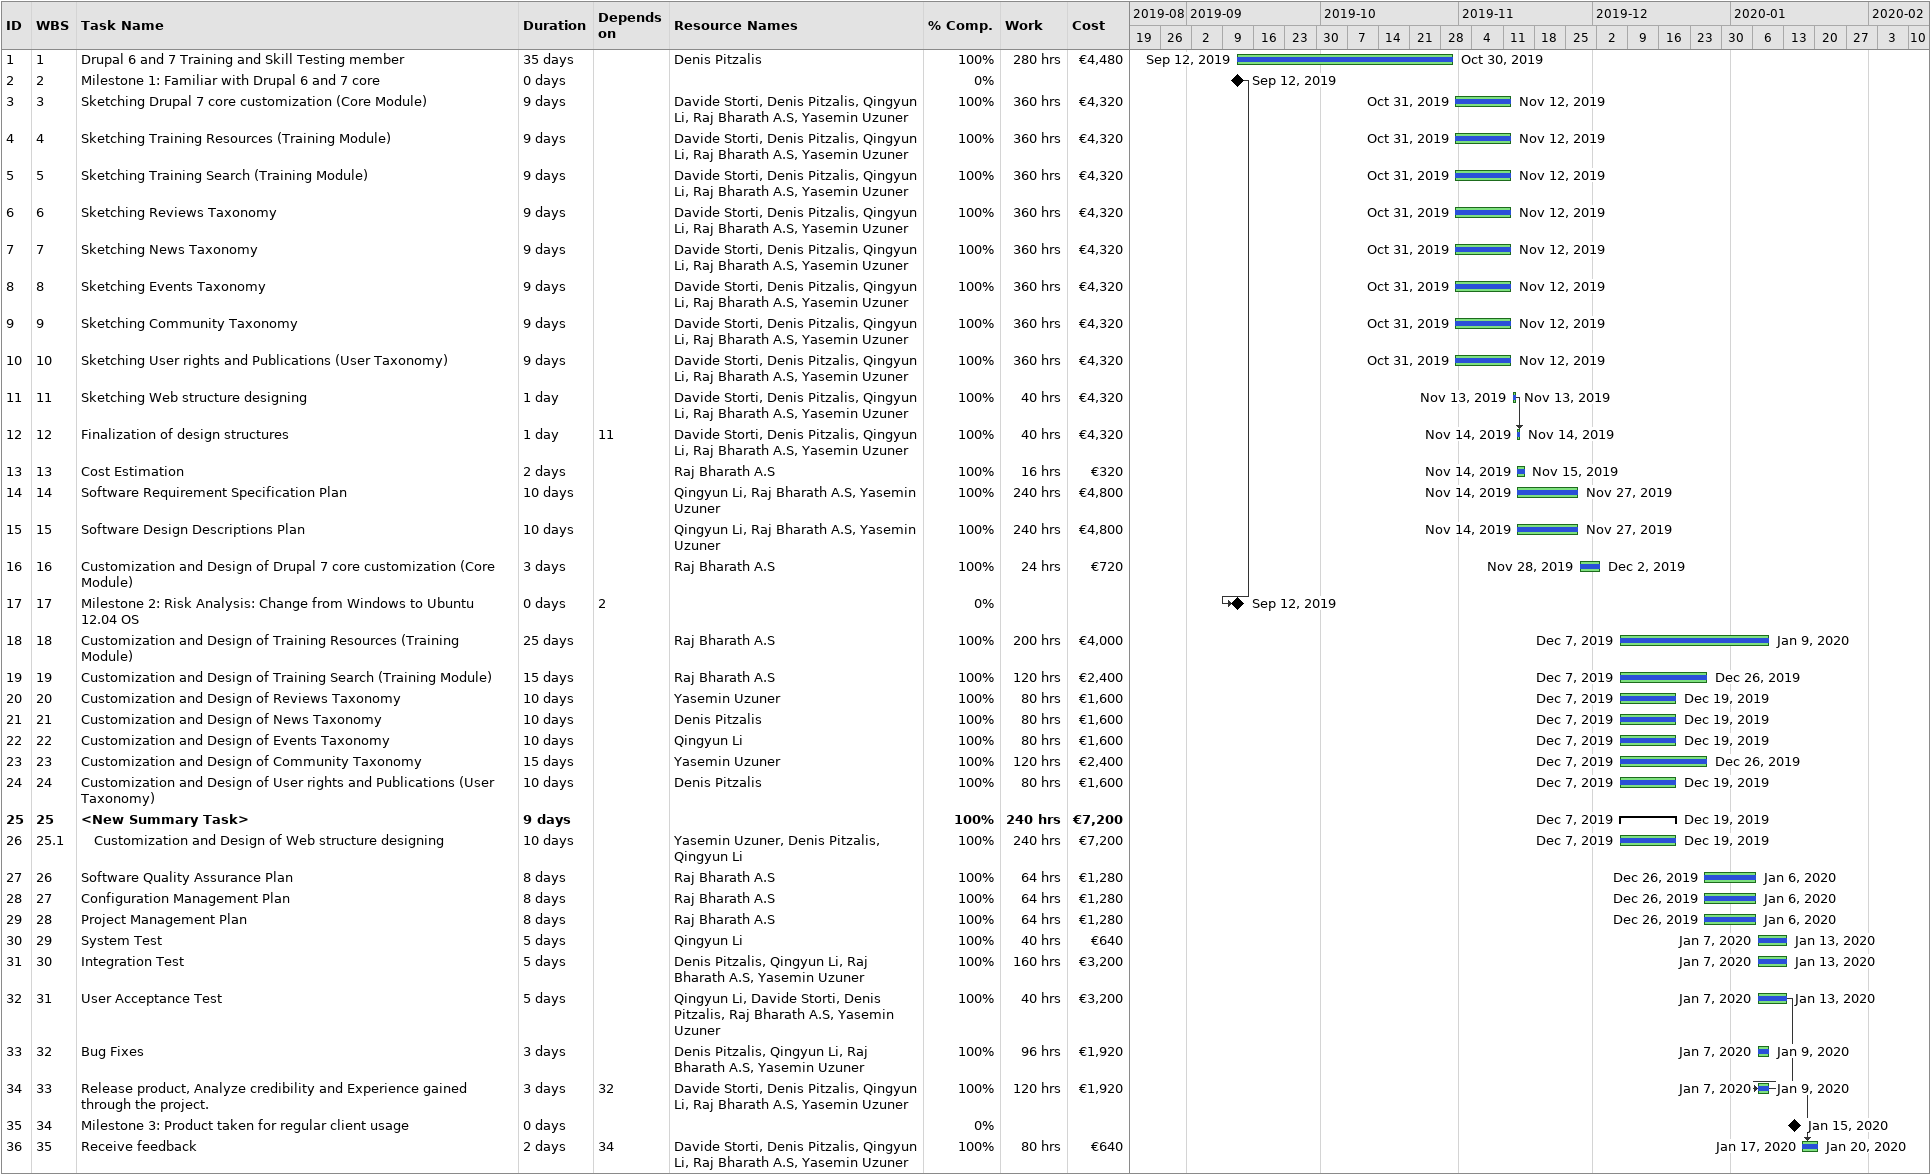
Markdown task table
| ID | WBS | Task | Duration | Start | Finish | Predecessors | Resources | % complete | Work (h) | Cost (€) |
|---|---|---|---|---|---|---|---|---|---|---|
| 1 | 1 | Drupal 6 and 7 Training and Skill Testing member | 35d | 2019-09-12 | 2019-10-30 |  | Denis Pitzalis | 100 | 280 | 4480 |
| 2 | 2 | Milestone 1: Familiar with Drupal 6 and 7 core | 0d | 2019-09-12 | 2019-09-12 |  |  | 0 |  |  |
| 3 | 3 | Sketching Drupal 7 core customization (Core Module) | 9d | 2019-10-31 | 2019-11-12 |  | Davide Storti, Denis Pitzalis, Qingyun Li, Raj Bharath A.S, Yasemin Uzuner | 100 | 360 | 4320 |
| 4 | 4 | Sketching Training Resources (Training Module) | 9d | 2019-10-31 | 2019-11-12 |  | Davide Storti, Denis Pitzalis, Qingyun Li, Raj Bharath A.S, Yasemin Uzuner | 100 | 360 | 4320 |
| 5 | 5 | Sketching Training Search (Training Module) | 9d | 2019-10-31 | 2019-11-12 |  | Davide Storti, Denis Pitzalis, Qingyun Li, Raj Bharath A.S, Yasemin Uzuner | 100 | 360 | 4320 |
| 6 | 6 | Sketching Reviews Taxonomy | 9d | 2019-10-31 | 2019-11-12 |  | Davide Storti, Denis Pitzalis, Qingyun Li, Raj Bharath A.S, Yasemin Uzuner | 100 | 360 | 4320 |
| 7 | 7 | Sketching News Taxonomy | 9d | 2019-10-31 | 2019-11-12 |  | Davide Storti, Denis Pitzalis, Qingyun Li, Raj Bharath A.S, Yasemin Uzuner | 100 | 360 | 4320 |
| 8 | 8 | Sketching Events Taxonomy | 9d | 2019-10-31 | 2019-11-12 |  | Davide Storti, Denis Pitzalis, Qingyun Li, Raj Bharath A.S, Yasemin Uzuner | 100 | 360 | 4320 |
| 9 | 9 | Sketching Community Taxonomy | 9d | 2019-10-31 | 2019-11-12 |  | Davide Storti, Denis Pitzalis, Qingyun Li, Raj Bharath A.S, Yasemin Uzuner | 100 | 360 | 4320 |
| 10 | 10 | Sketching User rights and Publications (User Taxonomy) | 9d | 2019-10-31 | 2019-11-12 |  | Davide Storti, Denis Pitzalis, Qingyun Li, Raj Bharath A.S, Yasemin Uzuner | 100 | 360 | 4320 |
| 11 | 11 | Sketching Web structure designing | 1d | 2019-11-13 | 2019-11-13 |  | Davide Storti, Denis Pitzalis, Qingyun Li, Raj Bharath A.S, Yasemin Uzuner | 100 | 40 | 4320 |
| 12 | 12 | Finalization of design structures | 1d | 2019-11-14 | 2019-11-14 | 11 | Davide Storti, Denis Pitzalis, Qingyun Li, Raj Bharath A.S, Yasemin Uzuner | 100 | 40 | 4320 |
| 13 | 13 | Cost Estimation | 2d | 2019-11-14 | 2019-11-15 |  | Raj Bharath A.S | 100 | 16 | 320 |
| 14 | 14 | Software Requirement Specification Plan | 10d | 2019-11-14 | 2019-11-27 |  | Qingyun Li, Raj Bharath A.S, Yasemin Uzuner | 100 | 240 | 4800 |
| 15 | 15 | Software Design Descriptions Plan | 10d | 2019-11-14 | 2019-11-27 |  | Qingyun Li, Raj Bharath A.S, Yasemin Uzuner | 100 | 240 | 4800 |
| 16 | 16 | Customization and Design of Drupal 7 core customization (Core Module) | 3d | 2019-11-28 | 2019-12-02 |  | Raj Bharath A.S | 100 | 24 | 720 |
| 17 | 17 | Milestone 2: Risk Analysis: Change from Windows to Ubuntu 12.04 OS | 0d | 2019-09-12 | 2019-09-12 | 2 |  | 0 |  |  |
| 18 | 18 | Customization and Design of Training Resources (Training Module) | 25d | 2019-12-07 | 2020-01-09 |  | Raj Bharath A.S | 100 | 200 | 4000 |
| 19 | 19 | Customization and Design of Training Search (Training Module) | 15d | 2019-12-07 | 2019-12-26 |  | Raj Bharath A.S | 100 | 120 | 2400 |
| 20 | 20 | Customization and Design of Reviews Taxonomy | 10d | 2019-12-07 | 2019-12-19 |  | Yasemin Uzuner | 100 | 80 | 1600 |
| 21 | 21 | Customization and Design of News Taxonomy | 10d | 2019-12-07 | 2019-12-19 |  | Denis Pitzalis | 100 | 80 | 1600 |
| 22 | 22 | Customization and Design of Events Taxonomy | 10d | 2019-12-07 | 2019-12-19 |  | Qingyun Li | 100 | 80 | 1600 |
| 23 | 23 | Customization and Design of Community Taxonomy | 15d | 2019-12-07 | 2019-12-26 |  | Yasemin Uzuner | 100 | 120 | 2400 |
| 24 | 24 | Customization and Design of User rights and Publications (User Taxonomy) | 10d | 2019-12-07 | 2019-12-19 |  | Denis Pitzalis | 100 | 80 | 1600 |
| 25 | 25 | **<New Summary Task>** | 9d | 2019-12-07 | 2019-12-19 |  |  | 100 | 240 | 7200 |
| 26 | 25.1 | Customization and Design of Web structure designing | 10d | 2019-12-07 | 2019-12-19 |  | Yasemin Uzuner, Denis Pitzalis, Qingyun Li | 100 | 240 | 7200 |
| 27 | 26 | Software Quality Assurance Plan | 8d | 2019-12-26 | 2020-01-06 |  | Raj Bharath A.S | 100 | 64 | 1280 |
| 28 | 27 | Configuration Management Plan | 8d | 2019-12-26 | 2020-01-06 |  | Raj Bharath A.S | 100 | 64 | 1280 |
| 29 | 28 | Project Management Plan | 8d | 2019-12-26 | 2020-01-06 |  | Raj Bharath A.S | 100 | 64 | 1280 |
| 30 | 29 | System Test | 5d | 2020-01-07 | 2020-01-13 |  | Qingyun Li | 100 | 40 | 640 |
| 31 | 30 | Integration Test | 5d | 2020-01-07 | 2020-01-13 |  | Denis Pitzalis, Qingyun Li, Raj Bharath A.S, Yasemin Uzuner | 100 | 160 | 3200 |
| 32 | 31 | User Acceptance Test | 5d | 2020-01-07 | 2020-01-13 |  | Qingyun Li, Davide Storti, Denis Pitzalis, Raj Bharath A.S, Yasemin Uzuner | 100 | 40 | 3200 |
| 33 | 32 | Bug Fixes | 3d | 2020-01-07 | 2020-01-09 |  | Denis Pitzalis, Qingyun Li, Raj Bharath A.S, Yasemin Uzuner | 100 | 96 | 1920 |
| 34 | 33 | Release product, Analyze credibility and Experience gained through the project. | 3d | 2020-01-07 | 2020-01-09 | 32 | Davide Storti, Denis Pitzalis, Qingyun Li, Raj Bharath A.S, Yasemin Uzuner | 100 | 120 | 1920 |
| 35 | 34 | Milestone 3: Product taken for regular client usage | 0d | 2020-01-15 | 2020-01-15 |  |  | 0 |  |  |
| 36 | 35 | Receive feedback | 2d | 2020-01-17 | 2020-01-20 | 34 | Davide Storti, Denis Pitzalis, Qingyun Li, Raj Bharath A.S, Yasemin Uzuner | 100 | 80 | 640 |
